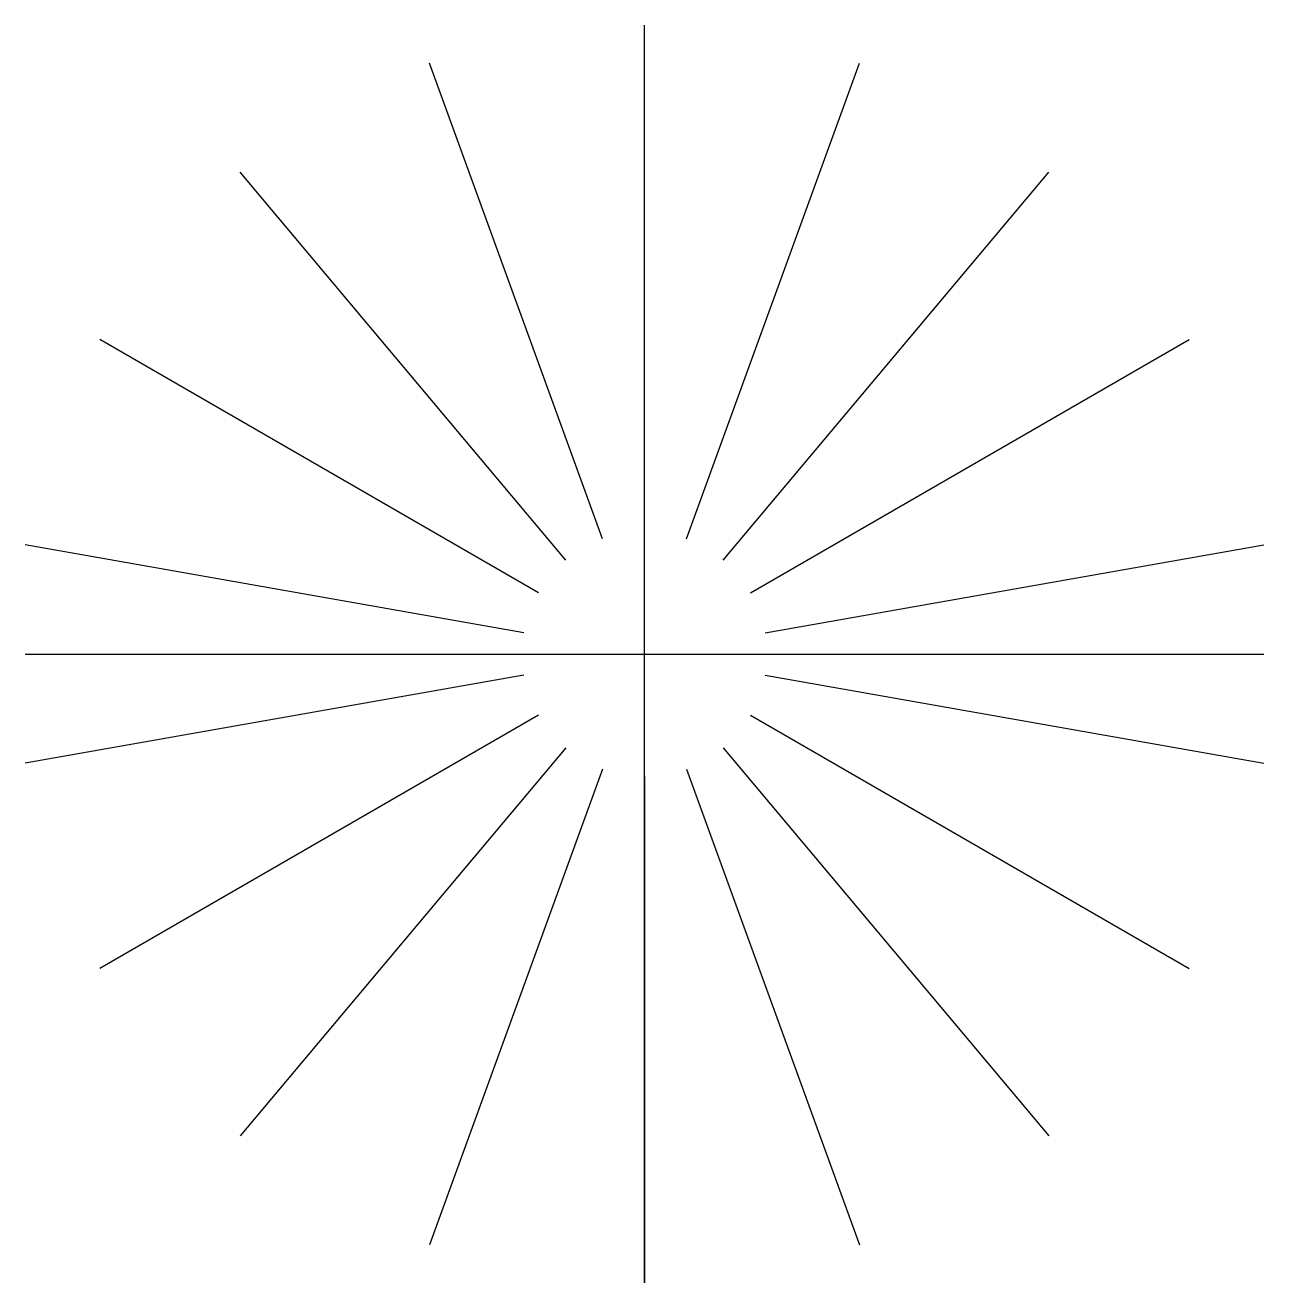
# Model space of a CAD drawing. Extents: x -1517 to 1517, y -1540 to 1540.
import ezdxf

# ---------------------------------------------------------------- set-up
doc = ezdxf.new("R2010")
doc.units = 0
doc.layers.get('0').update_dxf_attribs({"linetype": 'CONTINUOUS'})

msp = doc.modelspace()

# ---------------------------------------------------------------- linework, layer by layer
at = {"linetype": 'CONTINUOUS'}
for p, q in [((0, -1540), (0, 1540)), ((0, 300), (0, 1540)), ((0, 300), (0, 1540)), ((-102.61, 281.91), (-526.71, 1447.13)), ((102.61, 281.91), (526.71, 1447.13)), ((-192.84, 229.81), (-989.89, 1179.71)), ((192.84, 229.81), (989.89, 1179.71)), ((-259.81, 150), (-1333.68, 770)), ((259.81, 150), (1333.68, 770)), ((-295.44, 52.09), (-1516.6, 267.42)), ((295.44, 52.09), (1516.6, 267.42)), ((-1516.6, 0), (1516.6, 0)), ((-295.44, -52.09), (-1516.6, -267.42)), ((295.44, -52.09), (1516.6, -267.42)), ((-259.81, -150), (-1333.68, -770)), ((259.81, -150), (1333.68, -770)), ((-192.84, -229.81), (-989.89, -1179.71)), ((192.84, -229.81), (989.89, -1179.71)), ((-102.61, -281.91), (-526.71, -1447.13)), ((0, -300), (0, -1540)), ((0, -300), (0, -1540)), ((102.61, -281.91), (526.71, -1447.13))]:
    msp.add_line(p, q, dxfattribs=at)

doc.saveas('drawing.dxf')
